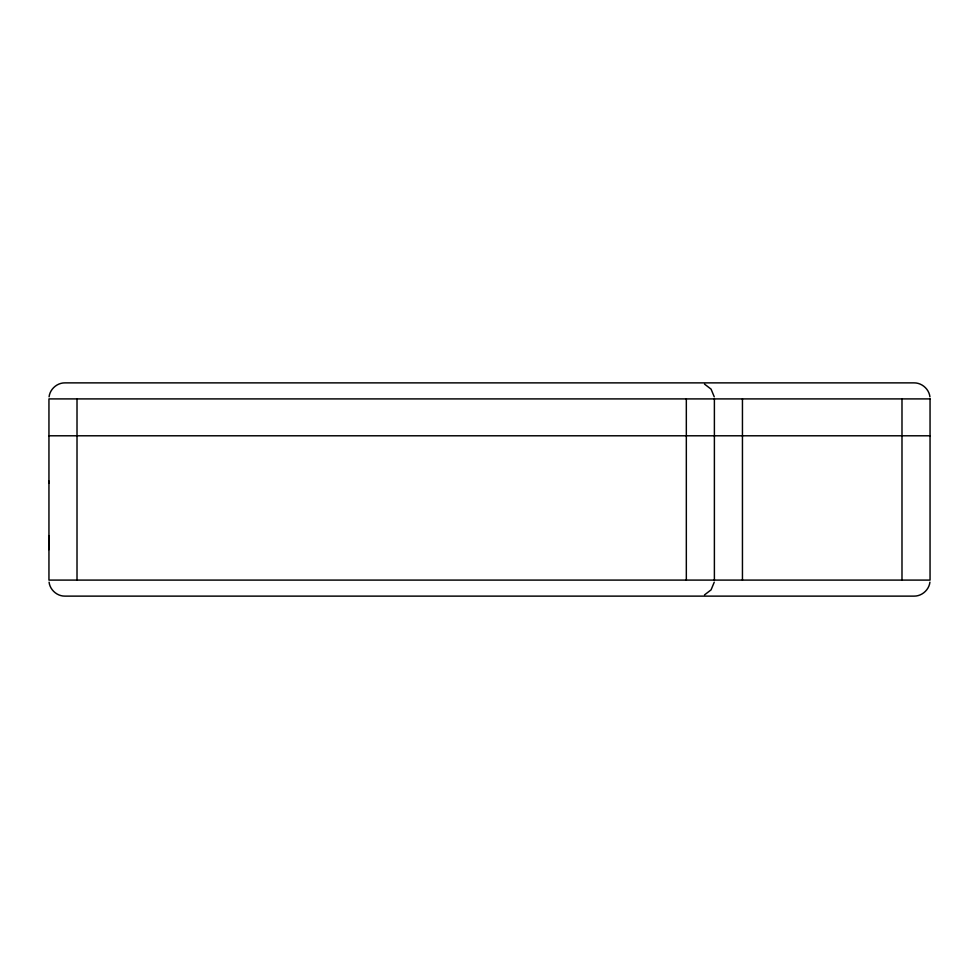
<?xml version="1.0" encoding="UTF-8"?>
<svg xmlns="http://www.w3.org/2000/svg" width="979" height="979" viewBox="0 0 979 979"><rect width="100%" height="100%" fill="white"/><g stroke="black" fill="none" stroke-linecap="round" stroke-linejoin="round"><path stroke-width="1.47" d="M48.95 549.635L48.95 535.599M48.95 483.32L48.95 481.142M49.085 396.813C49.978 389.055 57.174 382.74 64.981 382.875L914.019 382.875C921.826 382.74 929.022 389.055 929.915 396.813M714.242 582.187L711.072 589.86L704.488 594.914M929.915 582.187C929.022 589.945 921.826 596.26 914.019 596.125L64.981 596.125C57.174 596.26 49.978 589.945 49.085 582.187M48.95 435.79L930.05 435.79M704.488 384.086L711.072 389.14L714.242 396.813M901.989 398.906L901.989 580.094M742.449 398.906L742.449 580.094M714.389 398.906L714.389 580.094M686.328 398.906L686.328 580.094M77.011 398.906L77.011 580.094M930.05 398.906L48.95 398.906L48.95 580.094L930.05 580.094L930.05 398.906"/></g></svg>
